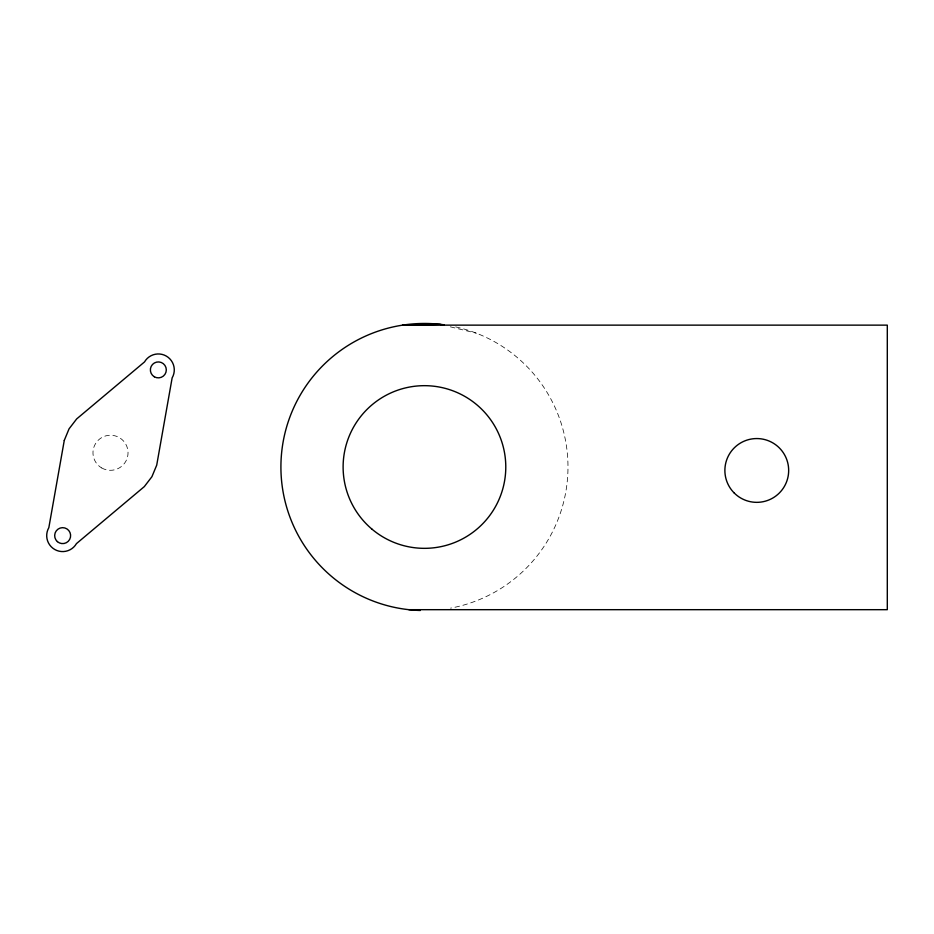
<?xml version="1.0" encoding="UTF-8"?>
<svg xmlns="http://www.w3.org/2000/svg" width="934" height="934" viewBox="0 0 934 934"><rect width="100%" height="100%" fill="white"/><g stroke="black" fill="none" stroke-linecap="round" stroke-linejoin="round"><path stroke-width="0.7" stroke-dasharray="4.67 3.5" d="M450.293 326.818L476.433 333.216M455.699 326.912A143.532 143.532 0 0 1 450.55 608.139M101.724 467.957A17.548 17.548 0 0 0 128.04 452.768A17.548 17.548 0 0 0 101.724 437.579A17.548 17.548 0 0 0 101.724 467.957"/><path stroke-width="1.4" d="M408.847 609.68L887.3 609.68L887.3 325.137L402.577 325.137L440.042 324.32L443.416 325.137M420.347 610.474A143.532 143.532 0 0 1 281.414 454.998A143.532 143.532 0 0 1 444.304 324.845M64.283 440.381L48.837 527.663A15.948 15.948 0 0 0 54.674 549.449A15.948 15.948 0 0 0 76.46 543.611L144.326 486.602L151.927 476.69L156.714 465.155L172.148 377.873A15.948 15.948 0 0 0 166.31 356.087A15.948 15.948 0 0 0 144.525 361.925L76.658 418.934L69.058 428.846L64.283 440.381M371.802 529.006A81.34 81.34 0 0 0 504.465 481.594A81.34 81.34 0 0 0 397.078 390.412A81.34 81.34 0 0 0 371.802 529.006M734.217 493A31.896 31.896 0 0 0 787.584 478.71A31.896 31.896 0 0 0 748.519 439.645A31.896 31.896 0 0 0 734.217 493M57.383 541.627A7.974 7.974 0 0 0 70.47 537.202A7.974 7.974 0 0 0 60.091 528.084A7.974 7.974 0 0 0 57.383 541.627M154.355 376.799A7.974 7.974 0 0 0 166.31 369.899A7.974 7.974 0 0 0 154.355 362.987A7.974 7.974 0 0 0 154.355 376.799"/></g></svg>
